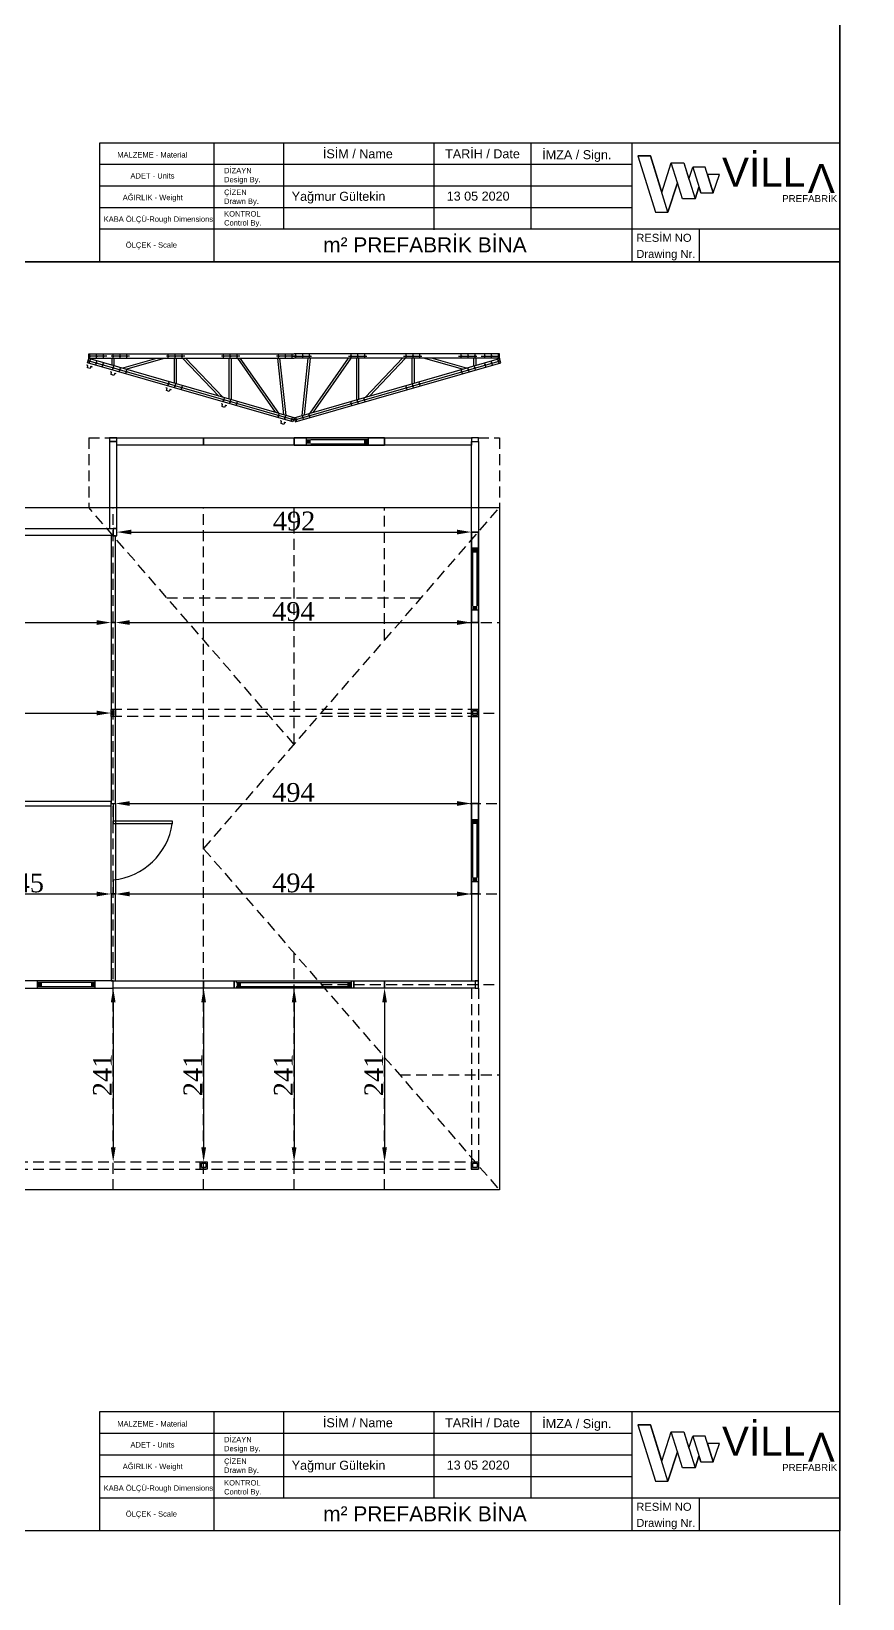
# Model space of a CAD drawing. Header units: millimetres. Extents: x 201962 to 221859, y -224854 to -197588.
# Drawn here: x 208801 to 209954, y -208753 to -206579 of the extents above; entities that cross this region are included whole.
import ezdxf
from ezdxf.enums import TextEntityAlignment as Align

# ---------------------------------------------------------------- set-up
doc = ezdxf.new("R2010")
doc.units = ezdxf.units.MM
doc.header["$MEASUREMENT"] = 0
doc.linetypes.add('DASHED', pattern=[0.75, 0.5, -0.25])
for name, color, linetype in [('1', 250, 'Continuous'), ('Block1', 255, 'Continuous'), ('DUVAR', 7, 'Continuous'), ('KAPI-PEN', 3, 'Continuous'), ('PANO', 11, 'Continuous'), ('ZEMİN', 191, 'Continuous'), ('ÖLÇÜLENDİRME', 121, 'Continuous')]:
    doc.layers.add(name, color=color, linetype=linetype)
doc.styles.add('133', font='times.ttf')
doc.styles.get("Standard").update_dxf_attribs({"font": 'arial.ttf'})
doc.dimstyles.new('MAKAS', dxfattribs={"dimscale": 20, "dimtxt": 1.3, "dimasz": 1, "dimexe": 0.3, "dimexo": 0.3, "dimgap": 0.1, "dimtad": 1, "dimrnd": 1, "dimzin": 12, "dimdsep": 46, "dimlunit": 6, "dimtxsty": '133', "dimcen": 0.8, "dimdle": 0.0005, "dimclrd": 4, "dimclre": 6, "dimclrt": 2, "dimazin": 3, "dimtfac": 1, "dimtmove": 0, "dimatfit": 2, "dimldrblk": 'DOTSMALL', "dimfxl": 0, "dimtolj": 1, "dimtzin": 0, "dimarcsym": 0})

# ---------------------------------------------------------------- blocks, each defined once
blk = doc.blocks.new('110')
blk.add_lwpolyline([(74265.2, -40100.5), (74265.2, -40226), (74275.2, -40226), (74275.2, -40100.5)], close=True)
blk = doc.blocks.new('ehr')
at = {"layer": 'PANO', "color": 1}
for p, q in [((-20063, -6682.3), (-19983, -6682.3)), ((-20063, -6688.3), (-19983, -6688.3))]:
    blk.add_line(p, q, dxfattribs=at)
for points in [[(-20069, -6690.3), (-20069, -6680.3)], [(-19983, -6690.3), (-19983, -6680.3)]]:
    blk.add_lwpolyline(points, dxfattribs=at)
for points in [[(-20069, -6688.3), (-20063, -6688.3), (-20069, -6682.3), (-20063, -6682.3)], [(-19983, -6688.3), (-19989, -6688.3), (-19983, -6682.3), (-19989, -6682.3)]]:
    blk.add_solid(points, dxfattribs=at)
blk = doc.blocks.new('jyt')
at = {"layer": 'PANO', "color": 1}
for p, q in [((-19934.2, -6827.4), (-19934.2, -6747.4)), ((-19928.2, -6827.4), (-19928.2, -6747.4))]:
    blk.add_line(p, q, dxfattribs=at)
for points in [[(-19926.2, -6747.4), (-19936.2, -6747.4)], [(-19926.2, -6833.4), (-19936.2, -6833.4)]]:
    blk.add_lwpolyline(points, dxfattribs=at)
for points in [[(-19928.2, -6747.4), (-19928.2, -6753.4), (-19934.2, -6747.4), (-19934.2, -6753.4)], [(-19928.2, -6833.4), (-19928.2, -6827.4), (-19934.2, -6833.4), (-19934.2, -6827.4)]]:
    blk.add_solid(points, dxfattribs=at)
blk = doc.blocks.new('eh')
at = {"layer": 'PANO', "color": 1}
for p, q in [((-19606.1, -6682), (-19526.1, -6682)), ((-19606.1, -6688), (-19526.1, -6688))]:
    blk.add_line(p, q, dxfattribs=at)
for points in [[(-19606.1, -6690), (-19606.1, -6680)], [(-19526.1, -6690), (-19526.1, -6680)]]:
    blk.add_lwpolyline(points, dxfattribs=at)
for points in [[(-19606.1, -6688), (-19600.1, -6688), (-19606.1, -6682), (-19600.1, -6682)], [(-19526.1, -6688), (-19532.1, -6688), (-19526.1, -6682), (-19532.1, -6682)]]:
    blk.add_solid(points, dxfattribs=at)
blk = doc.blocks.new('gfj')
at = {"layer": 'Block1', "color": 1}
for p, q in [((-3418.2, -20535), (-3418.2, -20533)), ((-3418.2, -20541), (-3418.2, -20543))]:
    blk.add_line(p, q, dxfattribs=at)
at = {"layer": 'PANO', "color": 1}
for p, q in [((-3418.2, -20535), (-3258.7, -20535)), ((-3418.2, -20541), (-3258.7, -20541))]:
    blk.add_line(p, q, dxfattribs=at)
blk.add_lwpolyline([(-3258.7, -20543), (-3258.7, -20533)], dxfattribs=at)
for points in [[(-3418.2, -20541), (-3412.2, -20541), (-3418.2, -20535), (-3412.2, -20535)], [(-3258.7, -20541), (-3264.7, -20541), (-3258.7, -20535), (-3264.7, -20535)]]:
    blk.add_solid(points, dxfattribs=at)
blk = doc.blocks.new('KAPI')
for points in [[(68907.3, -39991.1), (68907.3, -40116.6), (68913.3, -40116.6), (68913.3, -39991.1)], [(68907.3, -39991.1), (68907.3, -40116.6), (68913.3, -40116.6), (68913.3, -39991.1)], [(68913.3, -40116.6), (68913.3, -39991.1), (68907.3, -39991.1), (68907.3, -40116.6)]]:
    blk.add_lwpolyline(points, close=True)
at = {"layer": 'KAPI-PEN'}
for points in [[(68910.3, -39991.1), (68910.3, -40019.1)], [(68910.3, -40097.1), (68910.3, -40116.6)]]:
    blk.add_lwpolyline(points, dxfattribs=at)
blk.add_lwpolyline([(68910.3, -40097.1, -0.341049), (68828.3, -40019.1), (68910.3, -40019.1), (68910.3, -40015.1), (68828.3, -40015.1), (68828.3, -40019.1)], format="xyb", dxfattribs=at)
blk = doc.blocks.new('*D10114')
at = {"layer": 'Defpoints', "color": 0}
for p in [(208603.6, -207399.5), (208911.4, -207399.5), (208911.4, -207399.5)]:
    blk.add_point(p, dxfattribs=at)
at = {"layer": 'DUVAR', "color": 6, "lineweight": -2}
for p, q in [((208603.6, -207393.5), (208603.6, -207393.5)), ((208911.4, -207393.5), (208911.4, -207393.5))]:
    blk.add_line(p, q, dxfattribs=at)
at = {"layer": 'DUVAR', "color": 4, "lineweight": -2}
blk.add_line((208623.6, -207399.5), (208891.4, -207399.5), dxfattribs=at)
at = {"layer": 'DUVAR', "color": 4}
for points in [[(208623.6, -207396.2), (208623.6, -207402.8), (208603.6, -207399.5)], [(208891.4, -207402.8), (208891.4, -207396.2), (208911.4, -207399.5)]]:
    blk.add_solid(points, dxfattribs=at)
at = {"layer": 'DUVAR', "color": 2, "insert": (208757.5, -207384.3), "char_height": 26, "attachment_point": 5, "style": '133'}
blk.add_mtext('\\A1;308', dxfattribs=at)
blk = doc.blocks.new('_DotSmall')
at = {"color": 0, "linetype": 'ByBlock', "const_width": 0.5}
blk.add_lwpolyline([(-0.0625, 0, 1), (0.0625, 0, 1)], format="xyb", close=True, dxfattribs=at)
blk = doc.blocks.new('*D10115')
at = {"layer": 'Defpoints', "color": 0}
for p in [(208603.6, -207525), (208911.4, -207525), (208911.4, -207525)]:
    blk.add_point(p, dxfattribs=at)
at = {"layer": 'DUVAR', "color": 6, "lineweight": -2}
for p, q in [((208603.6, -207519), (208603.6, -207519)), ((208911.4, -207519), (208911.4, -207519))]:
    blk.add_line(p, q, dxfattribs=at)
at = {"layer": 'DUVAR', "color": 4, "lineweight": -2}
blk.add_line((208623.6, -207525), (208891.4, -207525), dxfattribs=at)
at = {"layer": 'DUVAR', "color": 4}
for points in [[(208623.6, -207521.7), (208623.6, -207528.3), (208603.6, -207525)], [(208891.4, -207528.3), (208891.4, -207521.7), (208911.4, -207525)]]:
    blk.add_solid(points, dxfattribs=at)
at = {"layer": 'DUVAR', "color": 2, "insert": (208757.5, -207509.8), "char_height": 26, "attachment_point": 5, "style": '133'}
blk.add_mtext('\\A1;308', dxfattribs=at)
blk = doc.blocks.new('*D10116')
at = {"layer": 'Defpoints', "color": 0}
for p in [(208666.4, -207776), (208911.4, -207776), (208911.4, -207776)]:
    blk.add_point(p, dxfattribs=at)
at = {"layer": 'DUVAR', "color": 6, "lineweight": -2}
for p, q in [((208666.4, -207770), (208666.4, -207770)), ((208911.4, -207770), (208911.4, -207770))]:
    blk.add_line(p, q, dxfattribs=at)
at = {"layer": 'DUVAR', "color": 4, "lineweight": -2}
blk.add_line((208686.4, -207776), (208891.4, -207776), dxfattribs=at)
at = {"layer": 'DUVAR', "color": 4}
for points in [[(208686.4, -207772.7), (208686.4, -207779.3), (208666.4, -207776)], [(208891.4, -207779.3), (208891.4, -207772.7), (208911.4, -207776)]]:
    blk.add_solid(points, dxfattribs=at)
at = {"layer": 'DUVAR', "color": 2, "insert": (208788.9, -207760.8), "char_height": 26, "attachment_point": 5, "style": '133'}
blk.add_mtext('\\A1;245', dxfattribs=at)
blk = doc.blocks.new('*D10119')
at = {"layer": 'Defpoints', "color": 0}
for p in [(208919.4, -207274), (209411.4, -207274), (209411.4, -207274)]:
    blk.add_point(p, dxfattribs=at)
at = {"layer": 'DUVAR', "color": 6, "lineweight": -2}
for p, q in [((208919.4, -207268), (208919.4, -207268)), ((209411.4, -207268), (209411.4, -207268))]:
    blk.add_line(p, q, dxfattribs=at)
at = {"layer": 'DUVAR', "color": 4, "lineweight": -2}
blk.add_line((208939.4, -207274), (209391.4, -207274), dxfattribs=at)
at = {"layer": 'DUVAR', "color": 4}
for points in [[(208939.4, -207270.7), (208939.4, -207277.3), (208919.4, -207274)], [(209391.4, -207277.3), (209391.4, -207270.7), (209411.4, -207274)]]:
    blk.add_solid(points, dxfattribs=at)
at = {"layer": 'DUVAR', "color": 2, "insert": (209165.4, -207258.8), "char_height": 26, "attachment_point": 5, "style": '133'}
blk.add_mtext('\\A1;492', dxfattribs=at)
blk = doc.blocks.new('*D10120')
at = {"layer": 'Defpoints', "color": 0}
for p in [(208917.4, -207399.5), (209411.4, -207399.5), (209411.4, -207399.5)]:
    blk.add_point(p, dxfattribs=at)
at = {"layer": 'DUVAR', "color": 6, "lineweight": -2}
for p, q in [((208917.4, -207393.5), (208917.4, -207393.5)), ((209411.4, -207393.5), (209411.4, -207393.5))]:
    blk.add_line(p, q, dxfattribs=at)
at = {"layer": 'DUVAR', "color": 4, "lineweight": -2}
blk.add_line((208937.4, -207399.5), (209391.4, -207399.5), dxfattribs=at)
at = {"layer": 'DUVAR', "color": 4}
for points in [[(208937.4, -207396.2), (208937.4, -207402.8), (208917.4, -207399.5)], [(209391.4, -207402.8), (209391.4, -207396.2), (209411.4, -207399.5)]]:
    blk.add_solid(points, dxfattribs=at)
at = {"layer": 'DUVAR', "color": 2, "insert": (209164.4, -207384.3), "char_height": 26, "attachment_point": 5, "style": '133'}
blk.add_mtext('\\A1;494', dxfattribs=at)
blk = doc.blocks.new('*D10121')
at = {"layer": 'Defpoints', "color": 0}
for p in [(208917.4, -207650.5), (209411.4, -207650.5), (209411.4, -207650.5)]:
    blk.add_point(p, dxfattribs=at)
at = {"layer": 'DUVAR', "color": 6, "lineweight": -2}
for p, q in [((208917.4, -207644.5), (208917.4, -207644.5)), ((209411.4, -207644.5), (209411.4, -207644.5))]:
    blk.add_line(p, q, dxfattribs=at)
at = {"layer": 'DUVAR', "color": 4, "lineweight": -2}
blk.add_line((208937.4, -207650.5), (209391.4, -207650.5), dxfattribs=at)
at = {"layer": 'DUVAR', "color": 4}
for points in [[(208937.4, -207647.2), (208937.4, -207653.8), (208917.4, -207650.5)], [(209391.4, -207653.8), (209391.4, -207647.2), (209411.4, -207650.5)]]:
    blk.add_solid(points, dxfattribs=at)
at = {"layer": 'DUVAR', "color": 2, "insert": (209164.4, -207635.3), "char_height": 26, "attachment_point": 5, "style": '133'}
blk.add_mtext('\\A1;494', dxfattribs=at)
blk = doc.blocks.new('*D10122')
at = {"layer": 'Defpoints', "color": 0}
for p in [(208917.4, -207776), (209411.4, -207776), (209411.4, -207776)]:
    blk.add_point(p, dxfattribs=at)
at = {"layer": 'DUVAR', "color": 6, "lineweight": -2}
for p, q in [((208917.4, -207770), (208917.4, -207770)), ((209411.4, -207770), (209411.4, -207770))]:
    blk.add_line(p, q, dxfattribs=at)
at = {"layer": 'DUVAR', "color": 4, "lineweight": -2}
blk.add_line((208937.4, -207776), (209391.4, -207776), dxfattribs=at)
at = {"layer": 'DUVAR', "color": 4}
for points in [[(208937.4, -207772.7), (208937.4, -207779.3), (208917.4, -207776)], [(209391.4, -207779.3), (209391.4, -207772.7), (209411.4, -207776)]]:
    blk.add_solid(points, dxfattribs=at)
at = {"layer": 'DUVAR', "color": 2, "insert": (209164.4, -207760.8), "char_height": 26, "attachment_point": 5, "style": '133'}
blk.add_mtext('\\A1;494', dxfattribs=at)
blk = doc.blocks.new('*D10124')
at = {"layer": 'Defpoints', "color": 0}
for p in [(208914.4, -207906.5), (208914.4, -208147.5), (208914.4, -208147.5)]:
    blk.add_point(p, dxfattribs=at)
at = {"layer": 'DUVAR', "color": 6, "lineweight": -2}
for p, q in [((208908.4, -207906.5), (208908.4, -207906.5)), ((208908.4, -208147.5), (208908.4, -208147.5))]:
    blk.add_line(p, q, dxfattribs=at)
at = {"layer": 'DUVAR', "color": 4, "lineweight": -2}
blk.add_line((208914.4, -207926.5), (208914.4, -208127.5), dxfattribs=at)
at = {"layer": 'DUVAR', "color": 4}
for points in [[(208917.7, -207926.5), (208911.1, -207926.5), (208914.4, -207906.5)], [(208911.1, -208127.5), (208917.7, -208127.5), (208914.4, -208147.5)]]:
    blk.add_solid(points, dxfattribs=at)
at = {"layer": 'DUVAR', "color": 2, "insert": (208899.4, -208027), "char_height": 26, "attachment_point": 5, "rotation": 90, "style": '133'}
blk.add_mtext('\\A1;241', dxfattribs=at)
blk = doc.blocks.new('*D10125')
at = {"layer": 'Defpoints', "color": 0}
for p in [(209039.9, -207906.5), (209039.9, -208147.5), (209039.9, -208147.5)]:
    blk.add_point(p, dxfattribs=at)
at = {"layer": 'DUVAR', "color": 6, "lineweight": -2}
for p, q in [((209033.9, -207906.5), (209033.9, -207906.5)), ((209033.9, -208147.5), (209033.9, -208147.5))]:
    blk.add_line(p, q, dxfattribs=at)
at = {"layer": 'DUVAR', "color": 4, "lineweight": -2}
blk.add_line((209039.9, -207926.5), (209039.9, -208127.5), dxfattribs=at)
at = {"layer": 'DUVAR', "color": 4}
for points in [[(209043.2, -207926.5), (209036.6, -207926.5), (209039.9, -207906.5)], [(209036.6, -208127.5), (209043.2, -208127.5), (209039.9, -208147.5)]]:
    blk.add_solid(points, dxfattribs=at)
at = {"layer": 'DUVAR', "color": 2, "insert": (209024.9, -208027), "char_height": 26, "attachment_point": 5, "rotation": 90, "style": '133'}
blk.add_mtext('\\A1;241', dxfattribs=at)
blk = doc.blocks.new('*D10126')
at = {"layer": 'Defpoints', "color": 0}
for p in [(209165.4, -207906.5), (209165.4, -208147.5), (209165.4, -208147.5)]:
    blk.add_point(p, dxfattribs=at)
at = {"layer": 'DUVAR', "color": 6, "lineweight": -2}
for p, q in [((209159.4, -207906.5), (209159.4, -207906.5)), ((209159.4, -208147.5), (209159.4, -208147.5))]:
    blk.add_line(p, q, dxfattribs=at)
at = {"layer": 'DUVAR', "color": 4, "lineweight": -2}
blk.add_line((209165.4, -207926.5), (209165.4, -208127.5), dxfattribs=at)
at = {"layer": 'DUVAR', "color": 4}
for points in [[(209168.7, -207926.5), (209162.1, -207926.5), (209165.4, -207906.5)], [(209162.1, -208127.5), (209168.7, -208127.5), (209165.4, -208147.5)]]:
    blk.add_solid(points, dxfattribs=at)
at = {"layer": 'DUVAR', "color": 2, "insert": (209150.4, -208027), "char_height": 26, "attachment_point": 5, "rotation": 90, "style": '133'}
blk.add_mtext('\\A1;241', dxfattribs=at)
blk = doc.blocks.new('*D10127')
at = {"layer": 'Defpoints', "color": 0}
for p in [(209290.9, -207906.5), (209290.9, -208147.5), (209290.9, -208147.5)]:
    blk.add_point(p, dxfattribs=at)
at = {"layer": 'DUVAR', "color": 6, "lineweight": -2}
for p, q in [((209284.9, -207906.5), (209284.9, -207906.5)), ((209284.9, -208147.5), (209284.9, -208147.5))]:
    blk.add_line(p, q, dxfattribs=at)
at = {"layer": 'DUVAR', "color": 4, "lineweight": -2}
blk.add_line((209290.9, -207926.5), (209290.9, -208127.5), dxfattribs=at)
at = {"layer": 'DUVAR', "color": 4}
for points in [[(209294.2, -207926.5), (209287.6, -207926.5), (209290.9, -207906.5)], [(209287.6, -208127.5), (209294.2, -208127.5), (209290.9, -208147.5)]]:
    blk.add_solid(points, dxfattribs=at)
at = {"layer": 'DUVAR', "color": 2, "insert": (209275.9, -208027), "char_height": 26, "attachment_point": 5, "rotation": 90, "style": '133'}
blk.add_mtext('\\A1;241', dxfattribs=at)
blk = doc.blocks.new('omega')
at = {"layer": 'Block1', "color": 1}
for p, q in [((32355, 6698), (32338, 6703)), ((32355, 6698), (32368, 6729)), ((32368, 6729), (32403, 6718)), ((32403, 6718), (32397, 6685)), ((32397, 6685), (32415, 6680))]:
    blk.add_line(p, q, dxfattribs=at)

msp = doc.modelspace()

# ---------------------------------------------------------------- linework, layer by layer
at = {"linetype": 'Continuous', "lineweight": 25}
for p, q in [((209922.706, -206853.815), (208895.7, -206853.815)), ((209922.706, -208613.931), (208895.7, -208613.931))]:
    msp.add_line(p, q, dxfattribs=at)
at = {"color": 254, "linetype": 'Continuous', "lineweight": 25, "ltscale": 1}
for p, q in [((209922.706, -206853.815), (209634.034, -206853.815)), ((209727.356, -206853.815), (209727.356, -206899.313)), ((209922.706, -208613.931), (209634.034, -208613.931)), ((209727.356, -208613.931), (209727.356, -208659.43))]:
    msp.add_line(p, q, dxfattribs=at)
at = {"color": 2}
for points in [[(209922.706, -203379.081), (220819.065, -203379.081), (220819.065, -210537.41), (209922.706, -210537.41)], [(209922.706, -206899.313), (207328.366, -206899.313), (207328.366, -205139.197), (209922.706, -205139.197)], [(208895.7, -206733.905), (209922.706, -206733.905), (209922.706, -206899.313), (208895.7, -206899.313)], [(209922.706, -208659.43), (207328.366, -208659.43), (207328.366, -206899.313), (209922.706, -206899.313)], [(208895.7, -208494.021), (209922.706, -208494.021), (209922.706, -208659.43), (208895.7, -208659.43)]]:
    msp.add_lwpolyline(points, close=True, dxfattribs=at)
for points in [[(209642.381, -206752.232), (209666.921, -206830.151), (209684.008, -206830.151), (209659.872, -206752.232), (209642.381, -206752.232), (209659.872, -206752.232), (209675.531, -206802.784), (209688.494, -206761.978), (209706.008, -206761.978), (209721.6, -206811.926), (209704.299, -206811.926), (209697.229, -206789.582), (209684.008, -206830.151), (209697.229, -206789.582), (209688.494, -206761.978), (209706.008, -206761.978), (209713.03, -206784.47), (209718.61, -206767.954), (209729.503, -206803.602), (209727.12, -206795.802), (209721.6, -206811.926), (209727.12, -206795.802), (209729.503, -206803.602), (209747.018, -206803.602), (209755.348, -206777.987), (209738.73, -206777.987), (209747.018, -206803.602), (209735.484, -206767.954), (209718.61, -206767.954)], [(209642.381, -208512.349), (209666.921, -208590.267), (209684.008, -208590.267), (209659.872, -208512.349), (209642.381, -208512.349), (209659.872, -208512.349), (209675.531, -208562.9), (209688.494, -208522.094), (209706.008, -208522.094), (209721.6, -208572.043), (209704.299, -208572.043), (209697.229, -208549.698), (209684.008, -208590.267), (209697.229, -208549.698), (209688.494, -208522.094), (209706.008, -208522.094), (209713.03, -208544.587), (209718.61, -208528.071), (209729.503, -208563.718), (209727.12, -208555.919), (209721.6, -208572.043), (209727.12, -208555.919), (209729.503, -208563.718), (209747.018, -208563.718), (209755.348, -208538.103), (209738.73, -208538.103), (209747.018, -208563.718), (209735.484, -208528.071), (209718.61, -208528.071)]]:
    msp.add_lwpolyline(points)
for points in [[(208919.384, -207269.006), (208919.384, -207148.506), (208909.384, -207148.506), (208909.384, -207269.006)], [(208919.384, -207143.506), (209039.884, -207143.506), (209039.884, -207153.506), (208919.384, -207153.506)], [(209165.384, -207143.506), (209290.884, -207143.506), (209290.884, -207153.506), (209165.384, -207153.506)], [(209165.384, -207143.506), (209290.884, -207143.506), (209290.884, -207153.506), (209165.384, -207153.506)], [(209165.384, -207143.506), (209290.884, -207143.506), (209290.884, -207153.506), (209165.384, -207153.506)], [(209165.384, -207153.506), (209290.884, -207153.506), (209290.884, -207143.506), (209165.384, -207143.506)], [(209290.884, -207143.506), (209411.384, -207143.506), (209411.384, -207153.506), (209290.884, -207153.506)], [(208911.384, -207279.006), (208911.384, -207399.506), (208917.384, -207399.506), (208917.384, -207279.006)], [(209411.384, -207399.506), (209411.384, -207274.006), (209421.384, -207274.006), (209421.384, -207399.506)], [(209411.384, -207399.506), (209411.384, -207274.006), (209421.384, -207274.006), (209421.384, -207399.506)], [(209411.384, -207399.506), (209411.384, -207274.006), (209421.384, -207274.006), (209421.384, -207399.506)], [(209421.384, -207399.506), (209421.384, -207274.006), (209411.384, -207274.006), (209411.384, -207399.506)], [(208911.384, -207399.506), (208911.384, -207520.006), (208917.384, -207520.006), (208917.384, -207399.506)], [(209411.384, -207520.006), (209411.384, -207399.506), (209421.384, -207399.506), (209421.384, -207520.006)], [(208911.384, -207530.006), (208911.384, -207650.506), (208917.384, -207650.506), (208917.384, -207530.006)], [(209411.384, -207650.506), (209411.384, -207530.006), (209421.384, -207530.006), (209421.384, -207650.506)], [(208788.884, -207653.506), (208911.384, -207653.506), (208911.384, -207647.506), (208788.884, -207647.506)], [(209411.384, -207776.006), (209411.384, -207650.506), (209421.384, -207650.506), (209421.384, -207776.006)], [(209411.384, -207776.006), (209411.384, -207650.506), (209421.384, -207650.506), (209421.384, -207776.006)], [(209411.384, -207776.006), (209411.384, -207650.506), (209421.384, -207650.506), (209421.384, -207776.006)], [(209421.384, -207776.006), (209421.384, -207650.506), (209411.384, -207650.506), (209411.384, -207776.006)], [(208911.384, -207776.006), (208911.384, -207896.506), (208917.384, -207896.506), (208917.384, -207776.006)], [(209421.384, -207896.506), (209421.384, -207776.006), (209411.384, -207776.006), (209411.384, -207896.506)], [(208788.884, -207906.506), (208914.384, -207906.506), (208914.384, -207896.506), (208788.884, -207896.506)], [(209039.884, -207896.506), (209082.384, -207896.506), (209082.384, -207906.506), (209039.884, -207906.506)], [(209248.384, -207906.506), (209082.384, -207906.506), (209082.384, -207896.506), (209248.384, -207896.506)], [(209248.384, -207896.506), (209290.884, -207896.506), (209290.884, -207906.506), (209248.384, -207906.506)]]:
    msp.add_lwpolyline(points, close=True)
at = {"layer": '1', "color": 7, "linetype": 'Continuous', "lineweight": 25, "ltscale": 1}
for p, q in [((209054.331, -206899.313), (209054.331, -206733.905)), ((209634.034, -206733.905), (209634.034, -206899.313)), ((209054.331, -208659.43), (209054.331, -208494.021)), ((209634.034, -208494.021), (209634.034, -208659.43))]:
    msp.add_line(p, q, dxfattribs=at)
at = {"layer": '1', "color": 254, "linetype": 'Continuous', "lineweight": 25, "ltscale": 1, "flags": 128}
for points in [[(209150.508, -206733.905), (209150.508, -206853.815), (209150.508, -206853.815)], [(209359.07, -206733.905), (209359.07, -206854.58)], [(209494, -206733.905), (209494, -206853.815)], [(209150.508, -208494.021), (209150.508, -208613.931), (209150.508, -208613.931)], [(209359.07, -208494.021), (209359.07, -208614.696)], [(209494, -208494.021), (209494, -208613.931)]]:
    msp.add_lwpolyline(points, dxfattribs=at)
at = {"layer": '1', "color": 255, "linetype": 'Continuous', "lineweight": 25, "ltscale": 1, "flags": 128}
for points in [[(208895.7, -206763.882), (209150.508, -206763.882), (209359.07, -206763.882), (209444.038, -206763.882), (209634.034, -206763.882)], [(208895.7, -206793.86), (209150.508, -206793.86), (209359.07, -206793.86), (209444.038, -206793.86), (209634.034, -206793.86)], [(208895.7, -206823.837), (209150.508, -206823.837), (209359.07, -206823.837), (209444.038, -206823.837), (209634.034, -206823.837)], [(208895.7, -208523.999), (209150.508, -208523.999), (209359.07, -208523.999), (209444.038, -208523.999), (209634.034, -208523.999)], [(208895.7, -208553.976), (209150.508, -208553.976), (209359.07, -208553.976), (209444.038, -208553.976), (209634.034, -208553.976)], [(208895.7, -208583.954), (209150.508, -208583.954), (209359.07, -208583.954), (209444.038, -208583.954), (209634.034, -208583.954)]]:
    msp.add_lwpolyline(points, dxfattribs=at)
at = {"layer": 'Block1', "color": 1}
for p, q in [((208878.722, -207039.164), (208880.384, -207033.398)), ((209163.722, -207121.297), (208878.722, -207039.164)), ((208880.384, -207026.953), (209165.384, -207026.953)), ((208880.384, -207032.953), (208880.384, -207026.953)), ((208880.384, -207032.953), (209165.384, -207032.953)), ((208880.384, -207032.953), (208880.384, -207033.398)), ((209165.384, -207115.532), (208880.384, -207033.398)), ((208883.384, -207032.953), (208883.384, -207034.263)), ((208912.884, -207042.764), (208912.884, -207032.953)), ((208915.884, -207043.629), (208915.884, -207032.953)), ((208926.255, -207046.618), (208974.717, -207032.953)), ((208931.721, -207048.193), (208985.771, -207032.953)), ((208998.884, -207032.953), (208998.884, -207067.549)), ((209001.884, -207032.953), (209001.884, -207068.413)), ((209010.676, -207032.953), (209060.775, -207085.385)), ((209014.825, -207032.953), (209066.501, -207087.035)), ((209075.384, -207089.595), (209075.384, -207032.953)), ((209078.384, -207090.46), (209078.384, -207032.953)), ((209450.384, -207026.953), (209165.384, -207026.953)), ((209450.384, -207032.953), (209165.384, -207032.953)), ((209165.384, -207115.532), (209450.384, -207033.398)), ((209167.045, -207121.297), (209452.045, -207039.164)), ((209252.384, -207090.46), (209252.384, -207032.953)), ((209255.384, -207089.595), (209255.384, -207032.953)), ((209315.943, -207032.953), (209264.266, -207087.035)), ((209320.092, -207032.953), (209269.992, -207085.385)), ((209328.884, -207032.953), (209328.884, -207068.413)), ((209331.884, -207032.953), (209331.884, -207067.549)), ((209399.046, -207048.193), (209344.996, -207032.953)), ((209404.513, -207046.618), (209356.05, -207032.953)), ((209414.884, -207043.629), (209414.884, -207032.953)), ((209417.884, -207042.764), (209417.884, -207032.953)), ((209447.384, -207032.953), (209447.384, -207034.263)), ((209450.384, -207032.953), (209450.384, -207026.953)), ((209450.384, -207032.953), (209450.384, -207033.398)), ((209452.045, -207039.164), (209450.384, -207033.398)), ((209165.384, -207115.532), (209163.722, -207121.297)), ((209165.384, -207115.532), (209167.045, -207121.297))]:
    msp.add_line(p, q, dxfattribs=at)
at = {"layer": 'Block1', "color": 2}
for p, q in [((209164.553, -207118.415), (208879.553, -207036.281)), ((208881.053, -207039.835), (208882.714, -207034.07)), ((208881.884, -207032.953), (208881.884, -207026.953)), ((208890.181, -207042.466), (208891.843, -207036.701)), ((208891.384, -207032.953), (208891.384, -207026.953)), ((208899.31, -207045.097), (208900.971, -207039.331)), ((208900.884, -207032.953), (208900.884, -207026.953)), ((208913.553, -207049.202), (208915.214, -207043.436)), ((208914.384, -207032.953), (208914.384, -207026.953)), ((208922.681, -207051.832), (208924.343, -207046.067)), ((208923.884, -207032.953), (208923.884, -207026.953)), ((208933.384, -207032.953), (208933.384, -207026.953)), ((208990.884, -207032.953), (208990.884, -207026.953)), ((209000.384, -207032.953), (209000.384, -207026.953)), ((209009.884, -207032.953), (209009.884, -207026.953)), ((209067.384, -207032.953), (209067.384, -207026.953)), ((209076.884, -207032.953), (209076.884, -207026.953)), ((209086.384, -207032.953), (209086.384, -207026.953)), ((209143.884, -207032.953), (209143.884, -207026.953)), ((209153.384, -207032.953), (209153.384, -207026.953)), ((209162.884, -207032.953), (209162.884, -207026.953)), ((209166.214, -207118.415), (209451.214, -207036.281)), ((209167.884, -207032.953), (209167.884, -207026.953)), ((209177.384, -207032.953), (209177.384, -207026.953)), ((209186.884, -207032.953), (209186.884, -207026.953)), ((209244.384, -207032.953), (209244.384, -207026.953)), ((209253.884, -207032.953), (209253.884, -207026.953)), ((209263.384, -207032.953), (209263.384, -207026.953)), ((209320.884, -207032.953), (209320.884, -207026.953)), ((209330.384, -207032.953), (209330.384, -207026.953)), ((209339.884, -207032.953), (209339.884, -207026.953)), ((209397.384, -207032.953), (209397.384, -207026.953)), ((209408.086, -207051.832), (209406.424, -207046.067)), ((209406.884, -207032.953), (209406.884, -207026.953)), ((209417.214, -207049.202), (209415.553, -207043.436)), ((209416.384, -207032.953), (209416.384, -207026.953)), ((209431.457, -207045.097), (209429.796, -207039.331)), ((209429.884, -207032.953), (209429.884, -207026.953)), ((209440.586, -207042.466), (209438.924, -207036.701)), ((209439.384, -207032.953), (209439.384, -207026.953)), ((209449.714, -207039.835), (209448.053, -207034.07)), ((209448.884, -207032.953), (209448.884, -207026.953)), ((208931.81, -207054.463), (208933.471, -207048.698)), ((208990.424, -207071.355), (208992.086, -207065.59)), ((209340.343, -207071.355), (209338.682, -207065.59)), ((209398.958, -207054.463), (209397.296, -207048.698)), ((208999.553, -207073.986), (209001.214, -207068.22)), ((209008.681, -207076.616), (209010.343, -207070.851)), ((209066.924, -207093.401), (209068.586, -207087.636)), ((209263.843, -207093.401), (209262.182, -207087.636)), ((209322.086, -207076.616), (209320.425, -207070.851)), ((209331.215, -207073.986), (209329.553, -207068.22)), ((209076.053, -207096.032), (209077.714, -207090.267)), ((209085.181, -207098.663), (209086.843, -207092.898)), ((209143.134, -207115.364), (209144.796, -207109.599)), ((209187.633, -207115.364), (209185.971, -207109.599)), ((209245.586, -207098.663), (209243.925, -207092.898)), ((209254.715, -207096.032), (209253.053, -207090.267)), ((209152.263, -207117.995), (209153.924, -207112.23)), ((209161.391, -207120.626), (209163.053, -207114.86)), ((209169.376, -207120.626), (209167.714, -207114.86)), ((209178.504, -207117.995), (209176.843, -207112.23))]:
    msp.add_line(p, q, dxfattribs=at)
at = {"layer": 'Block1', "color": 1, "linetype": 'DASHED', "ltscale": 30}
for p, q in [((208880.384, -207143.506), (209450.384, -207143.506)), ((208880.384, -207143.506), (208880.384, -207240.006)), ((209450.384, -207143.506), (209450.384, -207240.006)), ((209165.384, -207568.571), (208880.384, -207240.006)), ((208914.384, -208186.506), (208914.384, -207240.006)), ((209039.884, -208186.506), (209039.884, -207240.006)), ((209039.884, -207713.256), (209450.384, -207240.006)), ((209165.384, -207568.571), (209165.384, -207240.006)), ((209290.884, -207423.887), (209290.884, -207240.006)), ((208988.809, -207365.006), (209341.958, -207365.006)), ((209312.032, -207399.506), (209450.384, -207399.506)), ((209421.384, -207520.006), (208911.384, -207520.006)), ((209421.384, -207530.006), (208911.384, -207530.006)), ((209203.173, -207525.006), (209450.384, -207525.006)), ((209094.313, -207650.506), (209450.384, -207650.506)), ((209039.884, -207713.256), (209450.384, -208186.506)), ((209094.313, -207776.006), (209450.384, -207776.006)), ((209165.384, -208186.506), (209165.384, -207857.94)), ((209203.173, -207901.506), (209450.384, -207901.506)), ((209411.384, -207906.506), (209411.384, -208157.506)), ((209421.384, -207906.506), (209421.384, -208157.506)), ((209290.884, -208186.506), (209290.884, -208002.624)), ((209312.032, -208027.006), (209450.384, -208027.006)), ((208668.384, -208147.506), (209421.384, -208147.506)), ((208668.384, -208157.506), (209421.384, -208157.506))]:
    msp.add_line(p, q, dxfattribs=at)
for points in [[(209034.884, -208147.506), (209044.884, -208147.506), (209044.884, -208157.506), (209034.884, -208157.506), (209034.884, -208147.506)], [(209411.384, -208147.506), (209421.384, -208147.506), (209421.384, -208157.506), (209411.384, -208157.506), (209411.384, -208147.506)]]:
    msp.add_lwpolyline(points, dxfattribs=at)
for points in [[(209036.884, -208149.506), (209042.884, -208149.506), (209042.884, -208155.506), (209036.884, -208155.506)], [(209413.384, -208149.506), (209419.384, -208149.506), (209419.384, -208155.506), (209413.384, -208155.506)]]:
    msp.add_lwpolyline(points, close=True, dxfattribs=at)
at = {"layer": 'Block1', "color": 1}
for centre, radius in [((208881.884, -207029.953), 0.8), ((208881.884, -207036.953), 0.8), ((208881.884, -207029.953), 0.4), ((208881.884, -207036.953), 0.4), ((208891.012, -207039.583), 0.8), ((208891.384, -207029.953), 0.8), ((208891.012, -207039.583), 0.4), ((208891.384, -207029.953), 0.4), ((208900.141, -207042.214), 0.8), ((208900.141, -207042.214), 0.4), ((208900.884, -207029.953), 0.8), ((208900.884, -207029.953), 0.4), ((208914.384, -207029.953), 0.8), ((208914.384, -207046.319), 0.8), ((208914.384, -207029.953), 0.4), ((208914.384, -207046.319), 0.4), ((208923.884, -207029.953), 0.8), ((208923.884, -207029.953), 0.4), ((208933.384, -207029.953), 0.8), ((208933.384, -207029.953), 0.4), ((208990.884, -207029.953), 0.8), ((208990.884, -207029.953), 0.4), ((209000.384, -207029.953), 0.8), ((209000.384, -207029.953), 0.4), ((209009.884, -207029.953), 0.8), ((209009.884, -207029.953), 0.4), ((209067.384, -207029.953), 0.8), ((209067.384, -207029.953), 0.4), ((209076.884, -207029.953), 0.8), ((209076.884, -207029.953), 0.4), ((209086.384, -207029.953), 0.8), ((209086.384, -207029.953), 0.4), ((209143.884, -207029.953), 0.8), ((209143.884, -207029.953), 0.4), ((209153.384, -207029.953), 0.8), ((209153.384, -207029.953), 0.4), ((209162.884, -207029.953), 0.8), ((209162.884, -207029.953), 0.4), ((209167.884, -207029.953), 0.8), ((209167.884, -207029.953), 0.4), ((209177.384, -207029.953), 0.8), ((209177.384, -207029.953), 0.4), ((209186.884, -207029.953), 0.8), ((209186.884, -207029.953), 0.4), ((209244.384, -207029.953), 0.8), ((209244.384, -207029.953), 0.4), ((209253.884, -207029.953), 0.8), ((209253.884, -207029.953), 0.4), ((209263.384, -207029.953), 0.8), ((209263.384, -207029.953), 0.4), ((209320.884, -207029.953), 0.8), ((209320.884, -207029.953), 0.4), ((209330.384, -207029.953), 0.8), ((209330.384, -207029.953), 0.4), ((209339.884, -207029.953), 0.8), ((209339.884, -207029.953), 0.4), ((209397.384, -207029.953), 0.8), ((209397.384, -207029.953), 0.4), ((209406.884, -207029.953), 0.8), ((209406.884, -207029.953), 0.4), ((209416.384, -207029.953), 0.8), ((209416.384, -207046.319), 0.8), ((209416.384, -207029.953), 0.4), ((209416.384, -207046.319), 0.4), ((209429.884, -207029.953), 0.8), ((209429.884, -207029.953), 0.4), ((209430.627, -207042.214), 0.8), ((209430.627, -207042.214), 0.4), ((209439.384, -207029.953), 0.8), ((209439.755, -207039.583), 0.8), ((209439.384, -207029.953), 0.4), ((209439.755, -207039.583), 0.4), ((209448.884, -207029.953), 0.8), ((209448.884, -207036.953), 0.8), ((209448.884, -207029.953), 0.4), ((209448.884, -207036.953), 0.4), ((208923.512, -207048.949), 0.8), ((208923.512, -207048.95), 0.4), ((208932.641, -207051.58), 0.8), ((208932.641, -207051.58), 0.4), ((208991.255, -207068.472), 0.8), ((208991.255, -207068.472), 0.4), ((209339.512, -207068.472), 0.8), ((209339.512, -207068.472), 0.4), ((209398.127, -207051.58), 0.8), ((209398.127, -207051.58), 0.4), ((209407.255, -207048.949), 0.8), ((209407.255, -207048.95), 0.4), ((209000.384, -207071.103), 0.8), ((209000.384, -207071.103), 0.4), ((209009.512, -207073.734), 0.8), ((209009.512, -207073.734), 0.4), ((209067.755, -207090.519), 0.8), ((209263.012, -207090.519), 0.8), ((209321.255, -207073.734), 0.8), ((209321.255, -207073.734), 0.4), ((209330.384, -207071.103), 0.8), ((209330.384, -207071.103), 0.4), ((209067.755, -207090.519), 0.4), ((209076.884, -207093.149), 0.8), ((209076.884, -207093.149), 0.4), ((209086.012, -207095.78), 0.8), ((209086.012, -207095.78), 0.4), ((209244.755, -207095.78), 0.8), ((209244.755, -207095.78), 0.4), ((209253.884, -207093.149), 0.8), ((209253.884, -207093.149), 0.4), ((209263.012, -207090.519), 0.4), ((209143.965, -207112.482), 0.8), ((209143.965, -207112.482), 0.4), ((209153.094, -207115.112), 0.8), ((209153.094, -207115.112), 0.4), ((209162.222, -207117.743), 0.8), ((209162.222, -207117.743), 0.4), ((209168.545, -207117.743), 0.8), ((209168.545, -207117.743), 0.4), ((209177.674, -207115.112), 0.8), ((209177.674, -207115.112), 0.4), ((209186.802, -207112.482), 0.8), ((209186.802, -207112.482), 0.4)]:
    msp.add_circle(centre, radius, dxfattribs=at)
at = {"layer": 'DUVAR', "color": 1}
for points in [[(208909.384, -207148.506), (208919.384, -207148.506), (208919.384, -207143.506), (208909.384, -207143.506)], [(209411.384, -207148.506), (209421.384, -207148.506), (209421.384, -207143.506), (209411.384, -207143.506)], [(207750.884, -207240.006), (209450.384, -207240.006), (209450.384, -208186.506), (207750.884, -208186.506)], [(208919.384, -207269.006), (208914.384, -207269.006), (208914.384, -207279.006), (208919.384, -207279.006)], [(208911.384, -207520.006), (208917.384, -207520.006), (208917.384, -207530.006), (208911.384, -207530.006)], [(208913.384, -207522.006), (208915.384, -207522.006), (208915.384, -207528.006), (208913.384, -207528.006)], [(209413.384, -207522.006), (209419.384, -207522.006), (209419.384, -207528.006), (209413.384, -207528.006)], [(209421.384, -207896.506), (209416.384, -207896.506), (209416.384, -207906.506), (209421.384, -207906.506)]]:
    msp.add_lwpolyline(points, close=True, dxfattribs=at)
msp.add_lwpolyline([(209411.384, -207520.006), (209421.384, -207520.006), (209421.384, -207530.006), (209411.384, -207530.006), (209411.384, -207520.006)], dxfattribs=at)
at = {"layer": 'ZEMİN', "color": 1}
for p, q in [((209086.648, -207032.953), (209138.949, -207107.914)), ((209090.306, -207032.953), (209143.528, -207109.234)), ((209151.188, -207111.441), (209142.699, -207032.953)), ((209154.302, -207112.339), (209145.717, -207032.953)), ((209176.465, -207112.339), (209185.051, -207032.953)), ((209179.58, -207111.441), (209188.068, -207032.953)), ((209240.462, -207032.953), (209187.24, -207109.234)), ((209244.12, -207032.953), (209191.818, -207107.914))]:
    msp.add_line(p, q, dxfattribs=at)
at = {"layer": 'ÖLÇÜLENDİRME', "color": 2, "ltscale": 0.5}
for p, q in [((208905.762, -207029.953), (208880.384, -207029.953)), ((208937.071, -207029.953), (208911.692, -207029.953)), ((209013.571, -207029.953), (208988.192, -207029.953)), ((209090.071, -207029.953), (209064.692, -207029.953)), ((209166.571, -207029.953), (209141.192, -207029.953)), ((209164.197, -207029.953), (209189.575, -207029.953)), ((209240.697, -207029.953), (209266.075, -207029.953)), ((209317.197, -207029.953), (209342.575, -207029.953)), ((209393.697, -207029.953), (209419.075, -207029.953)), ((209425.005, -207029.953), (209450.384, -207029.953))]:
    msp.add_line(p, q, dxfattribs=at)

# ---------------------------------------------------------------- block references
at = {"xscale": -1}
for p, rotation in [((168939.382, -132878.274), 89.99999999999987), ((135146.152, -247374.507), 180), ((168688.382, -133003.774), 89.9999999999999), ((168813.882, -133631.274), 89.99999999999987), ((169190.382, -133631.274), 89.99999999999984)]:
    msp.add_blockref('110', p, dxfattribs=dict(at, rotation=rotation))
msp.add_blockref('KAPI', (277824.716, -167659.43), dxfattribs=at)
at = {"layer": 'Block1', "color": 1, "xscale": 0.1, "yscale": 0.1, "zscale": 0.1, "rotation": 180.5866211385629}
for p in [(212112.018, -206341.216), (212144.927, -206350.7), (212221.798, -206372.854), (212298.67, -206395.007), (212380.683, -206418.643)]:
    msp.add_blockref('omega', p, dxfattribs=at)
at = {"layer": 'Block1', "color": 0}
for name, p in [('ehr', (229251.386, -200463.199)), ('jyt', (229347.538, -200549.044)), ('jyt', (229347.538, -200925.544)), ('eh', (228415.509, -201216.457))]:
    msp.add_blockref(name, p, dxfattribs=at)
at = {"layer": 'Block1', "color": 1}
msp.add_blockref('gfj', (212503.877, -187363.549), dxfattribs=at)

# ---------------------------------------------------------------- texts
at = {"attachment_point": 1}
for s, insert, char_height in [('{\\f@Arial Unicode MS|b0|i0|c162|p34;VİLL}', (209759.041, -206754.624), 40.24944), ('{\\f@Arial Unicode MS|b0|i0|c162|p34;PREFABRİK}', (209842.476, -206806.61), 9.65987), ('{\\f@Arial Unicode MS|b0|i0|c162|p34;VİLL}', (209759.041, -208514.74), 40.24944), ('{\\f@Arial Unicode MS|b0|i0|c162|p34;PREFABRİK}', (209842.476, -208566.726), 9.65987)]:
    msp.add_mtext_dynamic_manual_height_columns(s, width=1652.09571, gutter_width=12.5, heights=[297.917], dxfattribs=dict(at, insert=insert, char_height=char_height))
at = {"char_height": 40.24944, "attachment_point": 1, "rotation": 180}
for insert in [(209915.619, -206803.486), (209915.619, -208563.602)]:
    msp.add_mtext_dynamic_manual_height_columns('{\\f@Arial Unicode MS|b0|i0|c162|p34;V}', width=1652.09571, gutter_width=12.5, heights=[297.917], dxfattribs=dict(at, insert=insert))
at = {"layer": '1', "color": 0, "lineweight": 25}
for s, height, p in [('İSİM / Name', 12.49061, (209205.373, -206755.551)), ('TARİH / Date', 12.49061, (209374.888, -206755.539)), ('İMZA / Sign.', 12.49061, (209509.66, -206756.8)), ('MALZEME - Material', 7.49437, (208919.999, -206754.54)), ('ADET - Units', 7.49437, (208938.336, -206783.678)), ('DİZAYN', 7.4944, (209068.234, -206776.373)), ('Design By.', 7.4944, (209068.234, -206788.864)), ('AĞIRLIK - Weight', 7.49437, (208927.623, -206813.656)), ('ÇİZEN', 7.4944, (209068.234, -206806.351)), ('Yağmur Gültekin', 12.49061, (209162.035, -206814.521)), ('Drawn By.', 7.4944, (209068.234, -206818.841)), ('KONTROL', 7.4944, (209068.234, -206836.328)), ('KABA ÖLÇÜ-Rough Dimensions', 7.49437, (208901.148, -206843.633)), ('Control By.', 7.49437, (209068.234, -206848.819)), ('ÖLÇEK - Scale', 7.49437, (208931.856, -206879.536)), ('RESİM NO', 11.1028, (209640.164, -206871.405)), ('Drawing Nr.', 11.10277, (209640.164, -206893.764)), ('İSİM / Name', 12.49061, (209205.373, -208515.667)), ('TARİH / Date', 12.49061, (209374.888, -208515.656)), ('İMZA / Sign.', 12.49061, (209509.66, -208516.916)), ('MALZEME - Material', 7.49437, (208919.999, -208514.656)), ('ADET - Units', 7.49437, (208938.336, -208543.794)), ('DİZAYN', 7.4944, (209068.234, -208536.489)), ('Design By.', 7.4944, (209068.234, -208548.98)), ('AĞIRLIK - Weight', 7.49437, (208927.623, -208573.772)), ('ÇİZEN', 7.4944, (209068.234, -208566.467)), ('Yağmur Gültekin', 12.49061, (209162.035, -208574.637)), ('Drawn By.', 7.4944, (209068.234, -208578.958)), ('KONTROL', 7.4944, (209068.234, -208596.444)), ('KABA ÖLÇÜ-Rough Dimensions', 7.49437, (208901.148, -208603.749)), ('Control By.', 7.49437, (209068.234, -208608.935)), ('ÖLÇEK - Scale', 7.49437, (208931.856, -208639.653)), ('RESİM NO', 11.1028, (209640.164, -208631.521)), ('Drawing Nr.', 11.10277, (209640.164, -208653.88))]:
    msp.add_text(s, height=height, dxfattribs=at).set_placement(p)
for p in [(209464.377, -206814.253), (209464.377, -208574.369)]:
    msp.add_text('13 05 2020', height=12.4906, dxfattribs=at).set_placement(p, align=Align.RIGHT)
for p in [(209346.842, -206886.003), (209346.842, -208646.12)]:
    msp.add_text('m² PREFABRİK BİNA', height=20.79194, dxfattribs=at).set_placement(p, align=Align.CENTER)

# ---------------------------------------------------------------- dimensions: what is measured, and where the dimension line sits
at = {"layer": 'DUVAR', "color": 1}
for p1, p2, picture, middle in [((208919.384, -207274.006), (209411.384, -207274.006), '*D10119', (209165.384, -207258.771)), ((208603.634, -207399.506), (208911.384, -207399.506), '*D10114', (208757.509, -207384.31)), ((208917.384, -207399.506), (209411.384, -207399.506), '*D10120', (209164.384, -207384.271)), ((208603.634, -207525.006), (208911.384, -207525.006), '*D10115', (208757.509, -207509.81)), ((208917.384, -207650.506), (209411.384, -207650.506), '*D10121', (209164.384, -207635.271)), ((208666.384, -207776.006), (208911.384, -207776.006), '*D10116', (208788.884, -207760.81)), ((208917.384, -207776.006), (209411.384, -207776.006), '*D10122', (209164.384, -207760.771)), ((208914.384, -207906.506), (208914.384, -208147.506), '*D10124', (208899.41, -208027.006)), ((209039.884, -207906.506), (209039.884, -208147.506), '*D10125', (209024.91, -208027.006)), ((209165.384, -207906.506), (209165.384, -208147.506), '*D10126', (209150.41, -208027.006)), ((209290.884, -207906.506), (209290.884, -208147.506), '*D10127', (209275.91, -208027.006))]:
    dim = msp.add_aligned_dim(p1=p1, p2=p2, distance=0, dimstyle='MAKAS', dxfattribs=at)
    dim.commit()
    dim.dimension.update_dxf_attribs({"geometry": picture, "text_midpoint": middle})

doc.saveas('drawing.dxf')
